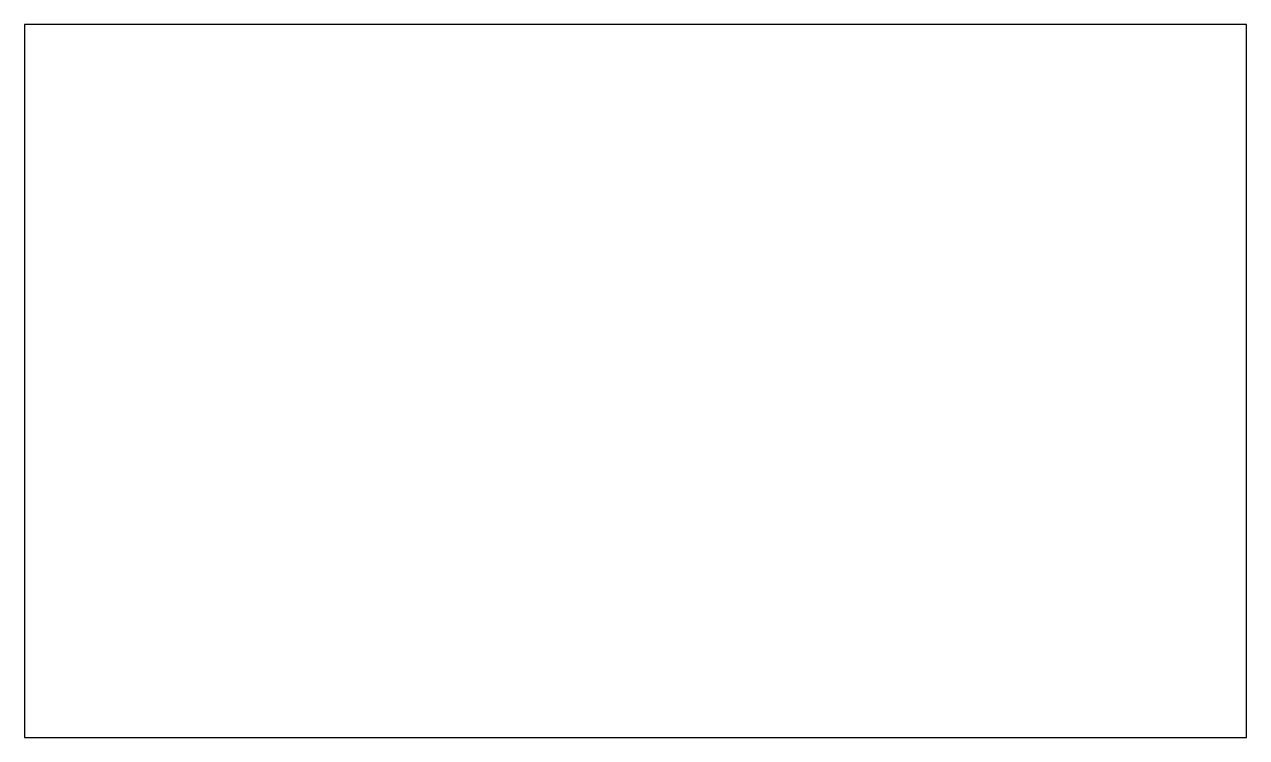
# Model space of a CAD drawing. Header units: millimetres. Extents: x 1000 to 2200, y 1000 to 1700.
import ezdxf

# ---------------------------------------------------------------- set-up
doc = ezdxf.new("R2010")
doc.units = ezdxf.units.MM
doc.layers.get('0').update_dxf_attribs({"linetype": 'CONTINUOUS'})

# ---------------------------------------------------------------- blocks, each defined once
blk = doc.blocks.new('BLOCK1')
blk.add_lwpolyline([(0, 0), (1200, 0), (1200, 700), (0, 700)], close=True)

msp = doc.modelspace()

# ---------------------------------------------------------------- block references
msp.add_blockref('BLOCK1', (1000, 1000))

doc.saveas('drawing.dxf')
